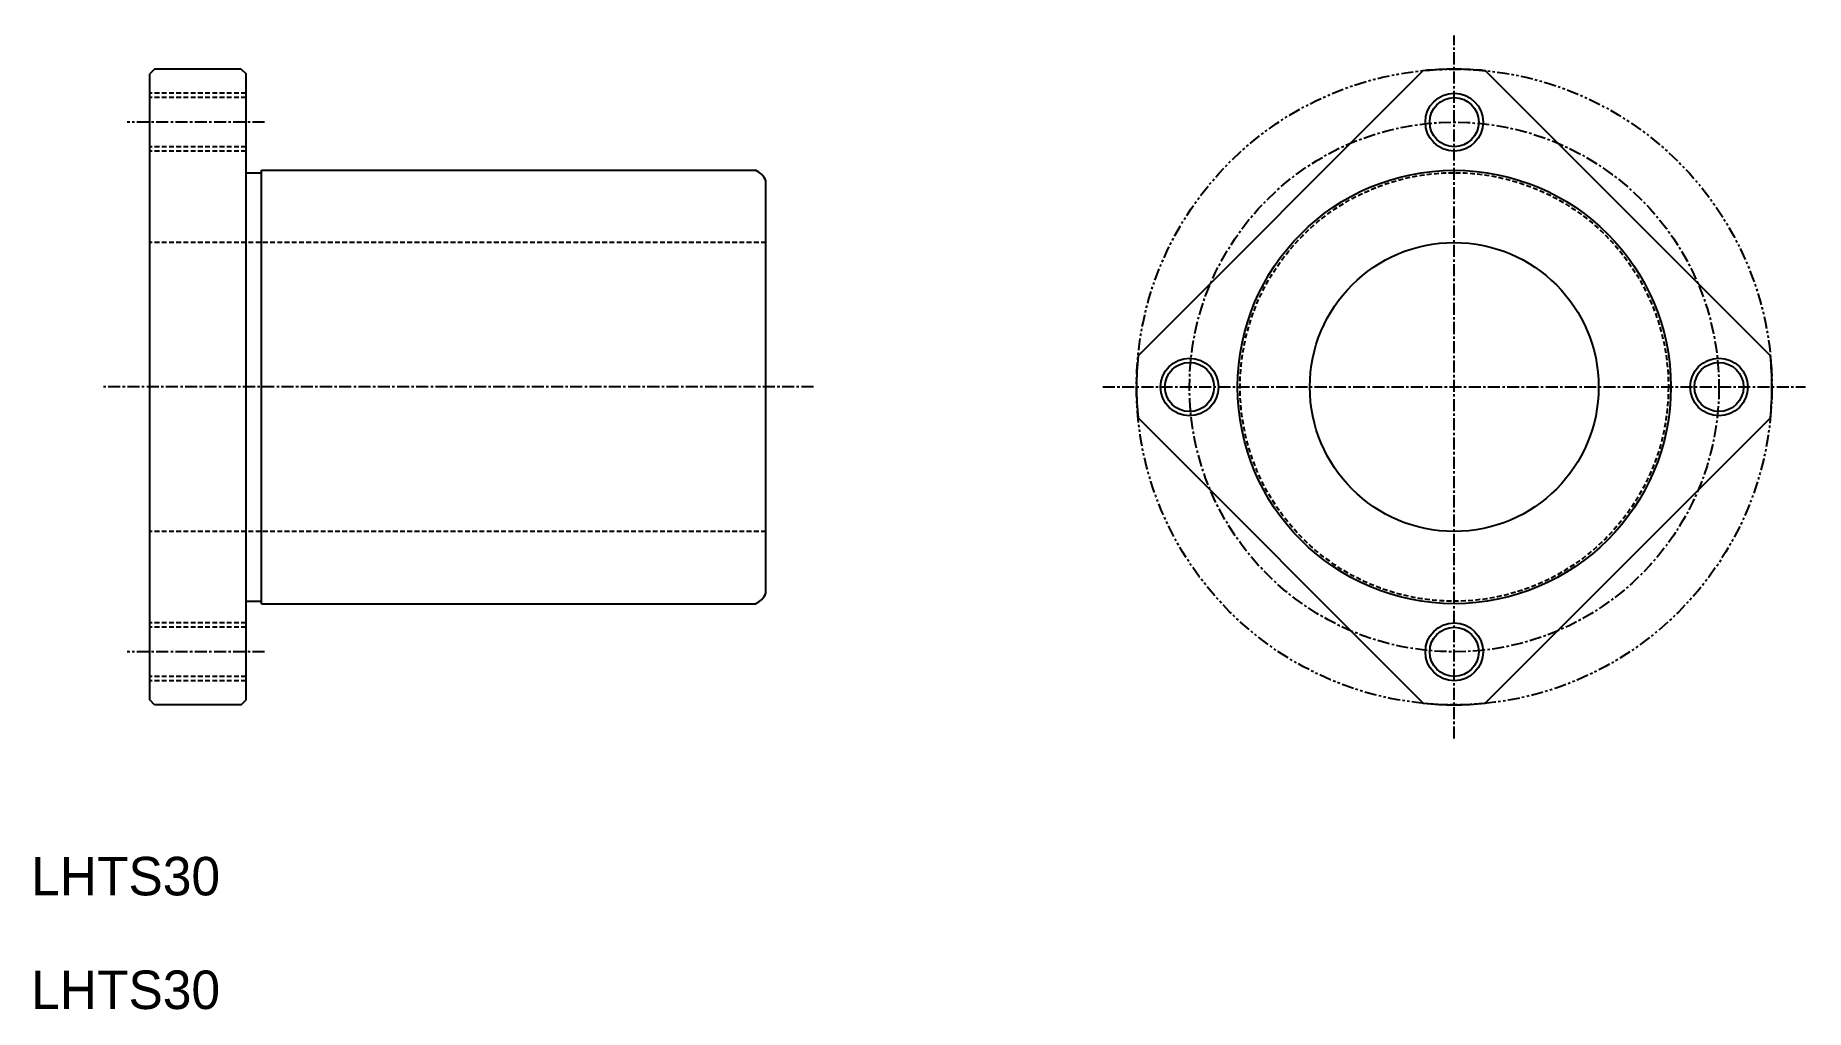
# Model space of a CAD drawing. Extents: x 42 to 226, y 62 to 163.
import ezdxf

# ---------------------------------------------------------------- set-up
doc = ezdxf.new("R2010")
doc.units = 0
for name, pattern in [('CENTER', [2, 1.25, -0.25, 0.25, -0.25]), ('DASHED', [0.75, 0.5, -0.25]), ('PHANTOM', [2.5, 1.25, -0.25, 0.25, -0.25, 0.25, -0.25])]:
    doc.linetypes.add(name, pattern=pattern)
doc.layers.get('0').update_dxf_attribs({"linetype": 'CONTINUOUS'})
doc.layers.add('CENTER', color=1, linetype='CENTER')

msp = doc.modelspace()

# ---------------------------------------------------------------- linework, layer by layer
at = {"color": 7, "linetype": 'CONTINUOUS'}
for p, q in [((54.11, 159.78), (53.61, 159.28)), ((53.61, 94.28), (53.61, 159.28)), ((63.11, 159.78), (54.11, 159.78)), ((63.11, 159.78), (63.61, 159.28)), ((63.61, 94.28), (63.61, 159.28)), ((185.89, 159.63), (156.27, 130)), ((221.95, 130), (192.33, 159.63)), ((63.61, 149.03), (65.21, 149.03)), ((65.21, 149.28), (116.52, 149.28)), ((65.21, 104.28), (65.21, 149.28)), ((117.61, 105.37), (117.61, 148.19)), ((185.89, 93.94), (156.27, 123.56)), ((221.95, 123.56), (192.33, 93.94)), ((63.61, 104.53), (65.21, 104.53)), ((65.21, 104.28), (116.52, 104.28)), ((76.74, 104.28), (76.74, 104.28)), ((89.86, 104.28), (89.86, 104.28)), ((54.11, 93.78), (53.61, 94.28)), ((63.11, 93.78), (54.11, 93.78)), ((63.11, 93.78), (63.61, 94.28))]:
    msp.add_line(p, q, dxfattribs=at)
at = {"color": 3, "linetype": 'DASHED'}
for p, q in [((63.61, 157.28), (53.61, 157.28)), ((63.61, 156.83), (53.61, 156.83)), ((63.61, 151.73), (53.61, 151.73)), ((63.61, 151.28), (53.61, 151.28)), ((117.61, 141.78), (53.61, 141.78)), ((117.61, 111.78), (53.61, 111.78)), ((63.61, 102.28), (53.61, 102.28)), ((63.61, 101.83), (53.61, 101.83)), ((63.61, 96.73), (53.61, 96.73)), ((63.61, 96.28), (53.61, 96.28))]:
    msp.add_line(p, q, dxfattribs=at)
at = {"color": 3, "linetype": 'PHANTOM'}
msp.add_circle((189.11, 126.78), 33, dxfattribs=at)
at = {"color": 3, "linetype": 'CONTINUOUS'}
for centre in [(189.11, 154.28), (161.61, 126.78), (216.61, 126.78), (189.11, 99.28)]:
    msp.add_circle(centre, 3, dxfattribs=at)
at = {"color": 7, "linetype": 'CONTINUOUS'}
for centre, radius in [((189.11, 154.28), 2.55), ((189.11, 126.78), 22.5), ((189.11, 126.78), 15), ((161.61, 126.78), 2.55), ((216.61, 126.78), 2.55), ((189.11, 99.28), 2.55)]:
    msp.add_circle(centre, radius, dxfattribs=at)
at = {"color": 3, "linetype": 'DASHED'}
msp.add_circle((189.11, 126.78), 22.25, dxfattribs=at)
at = {"color": 7, "linetype": 'CONTINUOUS'}
for centre, radius, start, end in [((189.11, 126.78), 33, 84.4006, 95.5994), ((115.76, 147.43), 2, 22.3316, 67.6684), ((189.11, 126.78), 33, 174.4006, 185.5994), ((189.11, 126.78), 33, 354.4006, 5.5994), ((115.76, 106.13), 2, 292.3316, 337.6684), ((189.11, 126.78), 33, 264.4006, 275.5994)]:
    msp.add_arc(centre, radius, start, end, dxfattribs=at)
at = {"layer": 'CENTER', "color": 1, "linetype": 'CENTER'}
for p, q in [((189.11, 90.28), (189.11, 163.28)), ((65.53, 154.28), (51.26, 154.28)), ((122.54, 126.78), (48.71, 126.78)), ((152.61, 126.78), (225.61, 126.78)), ((65.53, 99.28), (51.26, 99.28))]:
    msp.add_line(p, q, dxfattribs=at)
msp.add_circle((189.11, 126.78), 27.5, dxfattribs=at)

# ---------------------------------------------------------------- texts
at = {"color": 7, "linetype": 'CONTINUOUS'}
for p in [(41.29, 73.99), (41.29, 62.19)]:
    msp.add_text('LHTS30', height=4, dxfattribs=at).set_placement(p)

doc.saveas('drawing.dxf')
